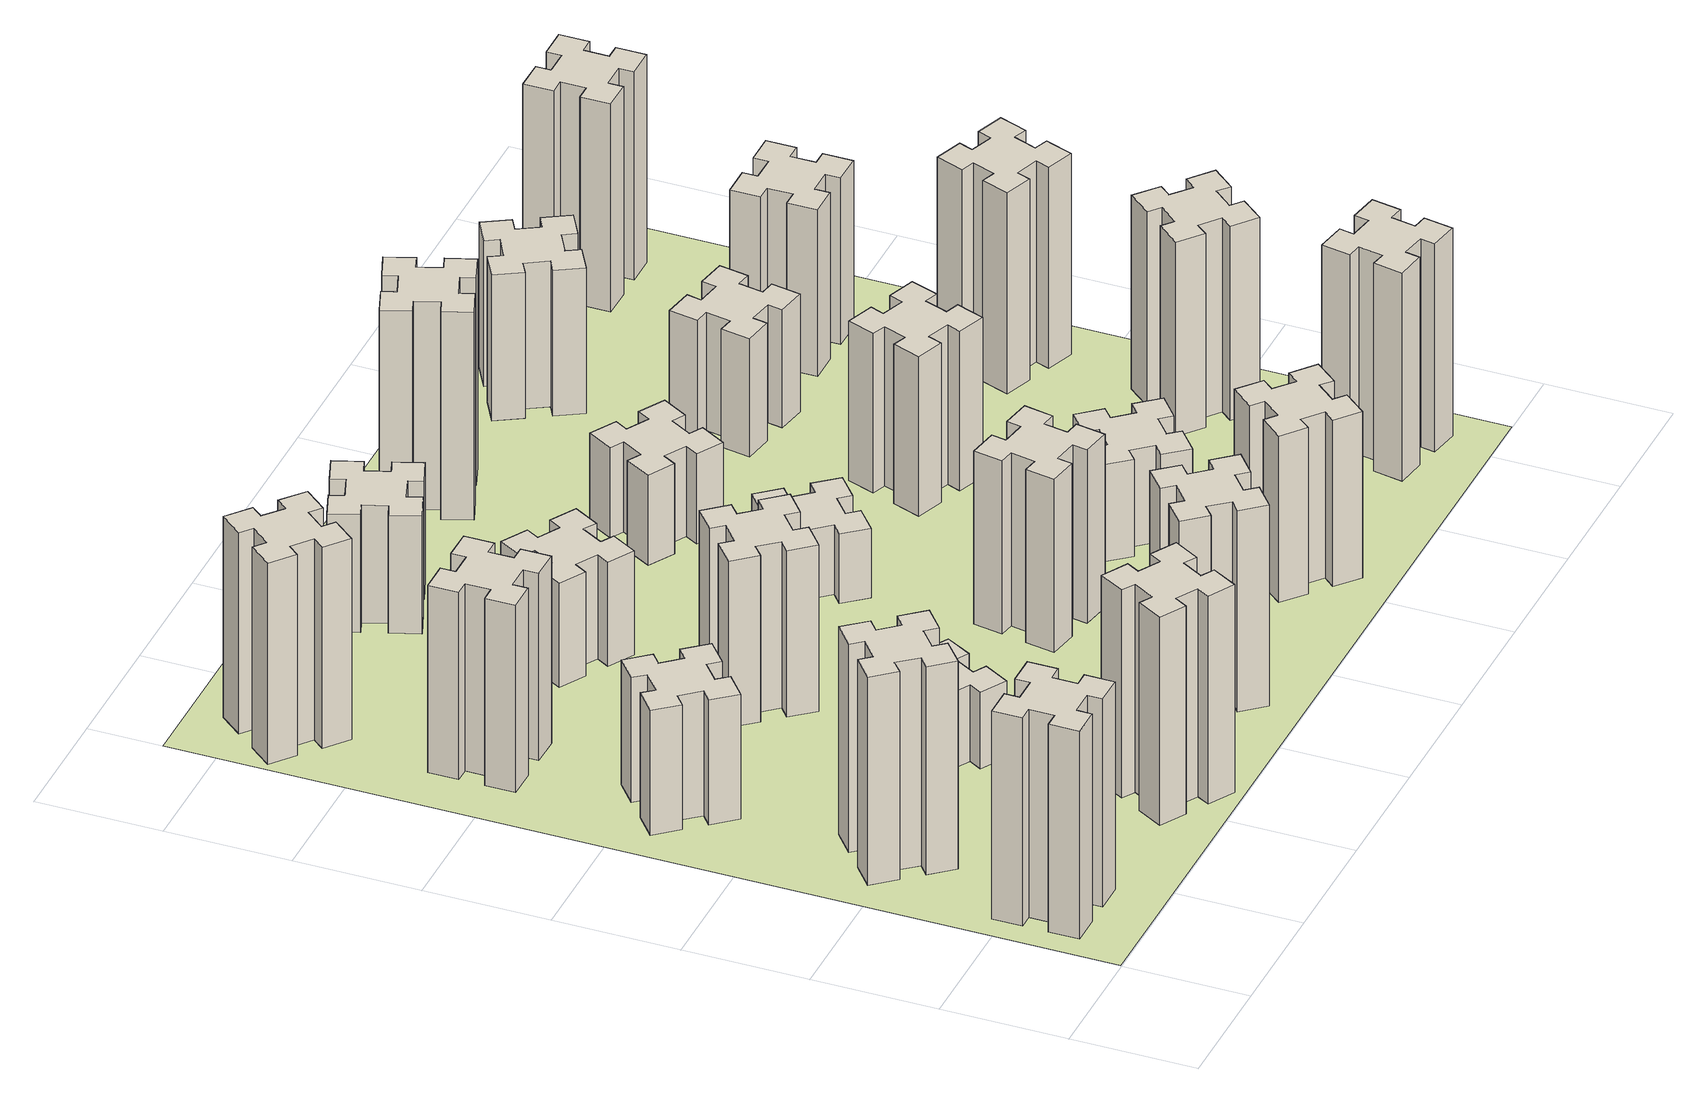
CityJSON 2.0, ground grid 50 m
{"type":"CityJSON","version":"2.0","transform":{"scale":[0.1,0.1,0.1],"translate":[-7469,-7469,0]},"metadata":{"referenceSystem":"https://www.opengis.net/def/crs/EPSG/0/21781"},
"CityObjects":{
"building1":{"type":"Building","attributes":{"class":"1000","function":"1000","usage":"1000","yearOfConstruction":2016,"roofType":"1000","measuredHeight":90,"storeysAboveGround":30,"storeysBelowGround":0},"geometry":[{"type":"Solid","lod":"1","boundaries":[[[[0,1,2,3,4,5,6,7,8,9,10,11,12,13,14,15,16,17,18,19]],[[17,16,20,21]],[[16,15,22,20]],[[15,14,23,22]],[[14,13,24,23]],[[13,12,25,24]],[[12,11,26,25]],[[11,10,27,26]],[[10,9,28,27]],[[9,8,29,28]],[[8,7,30,29]],[[7,6,31,30]],[[6,5,32,31]],[[5,4,33,32]],[[4,3,34,33]],[[3,2,35,34]],[[2,1,36,35]],[[1,0,37,36]],[[0,19,38,37]],[[19,18,39,38]],[[18,17,21,39]],[[24,25,26,27,28,29,30,31,32,33,34,35,36,37,38,39,21,20,22,23]]]]}]},
"building2":{"type":"Building","attributes":{"class":"1000","function":"1000","usage":"1000","yearOfConstruction":2016,"roofType":"1000","measuredHeight":90,"storeysAboveGround":30,"storeysBelowGround":0},"geometry":[{"type":"Solid","lod":"1","boundaries":[[[[40,41,42,43,44,45,46,47,48,49,50,51,52,53,54,55,56,57,58,59]],[[57,56,60,61]],[[56,55,62,60]],[[55,54,63,62]],[[54,53,64,63]],[[53,52,65,64]],[[52,51,66,65]],[[51,50,67,66]],[[50,49,68,67]],[[49,48,69,68]],[[48,47,70,69]],[[47,46,71,70]],[[46,45,72,71]],[[45,44,73,72]],[[44,43,74,73]],[[43,42,75,74]],[[42,41,76,75]],[[41,40,77,76]],[[40,59,78,77]],[[59,58,79,78]],[[58,57,61,79]],[[64,65,66,67,68,69,70,71,72,73,74,75,76,77,78,79,61,60,62,63]]]]}]},
"building3":{"type":"Building","attributes":{"class":"1000","function":"1000","usage":"1000","yearOfConstruction":2016,"roofType":"1000","measuredHeight":54,"storeysAboveGround":30,"storeysBelowGround":0},"geometry":[{"type":"Solid","lod":"1","boundaries":[[[[80,81,82,83,84,85,86,87,88,89,90,91,92,93,94,95,96,97,98,99]],[[97,96,100,101]],[[96,95,102,100]],[[95,94,103,102]],[[94,93,104,103]],[[93,92,105,104]],[[92,91,106,105]],[[91,90,107,106]],[[90,89,108,107]],[[89,88,109,108]],[[88,87,110,109]],[[87,86,111,110]],[[86,85,112,111]],[[85,84,113,112]],[[84,83,114,113]],[[83,82,115,114]],[[82,81,116,115]],[[81,80,117,116]],[[80,99,118,117]],[[99,98,119,118]],[[98,97,101,119]],[[104,105,106,107,108,109,110,111,112,113,114,115,116,117,118,119,101,100,102,103]]]]}]},
"building4":{"type":"Building","attributes":{"class":"1000","function":"1000","usage":"1000","yearOfConstruction":2016,"roofType":"1000","measuredHeight":81,"storeysAboveGround":30,"storeysBelowGround":0},"geometry":[{"type":"Solid","lod":"1","boundaries":[[[[120,121,122,123,124,125,126,127,128,129,130,131,132,133,134,135,136,137,138,139]],[[137,136,140,141]],[[136,135,142,140]],[[135,134,143,142]],[[134,133,144,143]],[[133,132,145,144]],[[132,131,146,145]],[[131,130,147,146]],[[130,129,148,147]],[[129,128,149,148]],[[128,127,150,149]],[[127,126,151,150]],[[126,125,152,151]],[[125,124,153,152]],[[124,123,154,153]],[[123,122,155,154]],[[122,121,156,155]],[[121,120,157,156]],[[120,139,158,157]],[[139,138,159,158]],[[138,137,141,159]],[[144,145,146,147,148,149,150,151,152,153,154,155,156,157,158,159,141,140,142,143]]]]}]},
"building5":{"type":"Building","attributes":{"class":"1000","function":"1000","usage":"1000","yearOfConstruction":2016,"roofType":"1000","measuredHeight":90,"storeysAboveGround":30,"storeysBelowGround":0},"geometry":[{"type":"Solid","lod":"1","boundaries":[[[[160,161,162,163,164,165,166,167,168,169,170,171,172,173,174,175,176,177,178,179]],[[177,176,180,181]],[[176,175,182,180]],[[175,174,183,182]],[[174,173,184,183]],[[173,172,185,184]],[[172,171,186,185]],[[171,170,187,186]],[[170,169,188,187]],[[169,168,189,188]],[[168,167,190,189]],[[167,166,191,190]],[[166,165,192,191]],[[165,164,193,192]],[[164,163,194,193]],[[163,162,195,194]],[[162,161,196,195]],[[161,160,197,196]],[[160,179,198,197]],[[179,178,199,198]],[[178,177,181,199]],[[184,185,186,187,188,189,190,191,192,193,194,195,196,197,198,199,181,180,182,183]]]]}]},
"building6":{"type":"Building","attributes":{"class":"1000","function":"1000","usage":"1000","yearOfConstruction":2016,"roofType":"1000","measuredHeight":87,"storeysAboveGround":30,"storeysBelowGround":0},"geometry":[{"type":"Solid","lod":"1","boundaries":[[[[200,201,202,203,204,205,206,207,208,209,210,211,212,213,214,215,216,217,218,219]],[[217,216,220,221]],[[216,215,222,220]],[[215,214,223,222]],[[214,213,224,223]],[[213,212,225,224]],[[212,211,226,225]],[[211,210,227,226]],[[210,209,228,227]],[[209,208,229,228]],[[208,207,230,229]],[[207,206,231,230]],[[206,205,232,231]],[[205,204,233,232]],[[204,203,234,233]],[[203,202,235,234]],[[202,201,236,235]],[[201,200,237,236]],[[200,219,238,237]],[[219,218,239,238]],[[218,217,221,239]],[[224,225,226,227,228,229,230,231,232,233,234,235,236,237,238,239,221,220,222,223]]]]}]},
"building7":{"type":"Building","attributes":{"class":"1000","function":"1000","usage":"1000","yearOfConstruction":2016,"roofType":"1000","measuredHeight":33,"storeysAboveGround":30,"storeysBelowGround":0},"geometry":[{"type":"Solid","lod":"1","boundaries":[[[[240,241,242,243,244,245,246,247,248,249,250,251,252,253,254,255,256,257,258,259]],[[257,256,260,261]],[[256,255,262,260]],[[255,254,263,262]],[[254,253,264,263]],[[253,252,265,264]],[[252,251,266,265]],[[251,250,267,266]],[[250,249,268,267]],[[249,248,269,268]],[[248,247,270,269]],[[247,246,271,270]],[[246,245,272,271]],[[245,244,273,272]],[[244,243,274,273]],[[243,242,275,274]],[[242,241,276,275]],[[241,240,277,276]],[[240,259,278,277]],[[259,258,279,278]],[[258,257,261,279]],[[264,265,266,267,268,269,270,271,272,273,274,275,276,277,278,279,261,260,262,263]]]]}]},
"building8":{"type":"Building","attributes":{"class":"1000","function":"1000","usage":"1000","yearOfConstruction":2016,"roofType":"1000","measuredHeight":72,"storeysAboveGround":30,"storeysBelowGround":0},"geometry":[{"type":"Solid","lod":"1","boundaries":[[[[280,281,282,283,284,285,286,287,288,289,290,291,292,293,294,295,296,297,298,299]],[[297,296,300,301]],[[296,295,302,300]],[[295,294,303,302]],[[294,293,304,303]],[[293,292,305,304]],[[292,291,306,305]],[[291,290,307,306]],[[290,289,308,307]],[[289,288,309,308]],[[288,287,310,309]],[[287,286,311,310]],[[286,285,312,311]],[[285,284,313,312]],[[284,283,314,313]],[[283,282,315,314]],[[282,281,316,315]],[[281,280,317,316]],[[280,299,318,317]],[[299,298,319,318]],[[298,297,301,319]],[[304,305,306,307,308,309,310,311,312,313,314,315,316,317,318,319,301,300,302,303]]]]}]},
"building9":{"type":"Building","attributes":{"class":"1000","function":"1000","usage":"1000","yearOfConstruction":2016,"roofType":"1000","measuredHeight":87,"storeysAboveGround":30,"storeysBelowGround":0},"geometry":[{"type":"Solid","lod":"1","boundaries":[[[[320,321,322,323,324,325,326,327,328,329,330,331,332,333,334,335,336,337,338,339]],[[337,336,340,341]],[[336,335,342,340]],[[335,334,343,342]],[[334,333,344,343]],[[333,332,345,344]],[[332,331,346,345]],[[331,330,347,346]],[[330,329,348,347]],[[329,328,349,348]],[[328,327,350,349]],[[327,326,351,350]],[[326,325,352,351]],[[325,324,353,352]],[[324,323,354,353]],[[323,322,355,354]],[[322,321,356,355]],[[321,320,357,356]],[[320,339,358,357]],[[339,338,359,358]],[[338,337,341,359]],[[344,345,346,347,348,349,350,351,352,353,354,355,356,357,358,359,341,340,342,343]]]]}]},
"building10":{"type":"Building","attributes":{"class":"1000","function":"1000","usage":"1000","yearOfConstruction":2016,"roofType":"1000","measuredHeight":45,"storeysAboveGround":30,"storeysBelowGround":0},"geometry":[{"type":"Solid","lod":"1","boundaries":[[[[360,361,362,363,364,365,366,367,368,369,370,371,372,373,374,375,376,377,378,379]],[[377,376,380,381]],[[376,375,382,380]],[[375,374,383,382]],[[374,373,384,383]],[[373,372,385,384]],[[372,371,386,385]],[[371,370,387,386]],[[370,369,388,387]],[[369,368,389,388]],[[368,367,390,389]],[[367,366,391,390]],[[366,365,392,391]],[[365,364,393,392]],[[364,363,394,393]],[[363,362,395,394]],[[362,361,396,395]],[[361,360,397,396]],[[360,379,398,397]],[[379,378,399,398]],[[378,377,381,399]],[[384,385,386,387,388,389,390,391,392,393,394,395,396,397,398,399,381,380,382,383]]]]}]},
"building11":{"type":"Building","attributes":{"class":"1000","function":"1000","usage":"1000","yearOfConstruction":2016,"roofType":"1000","measuredHeight":51,"storeysAboveGround":30,"storeysBelowGround":0},"geometry":[{"type":"Solid","lod":"1","boundaries":[[[[400,401,402,403,404,405,406,407,408,409,410,411,412,413,414,415,416,417,418,419]],[[417,416,420,421]],[[416,415,422,420]],[[415,414,423,422]],[[414,413,424,423]],[[413,412,425,424]],[[412,411,426,425]],[[411,410,427,426]],[[410,409,428,427]],[[409,408,429,428]],[[408,407,430,429]],[[407,406,431,430]],[[406,405,432,431]],[[405,404,433,432]],[[404,403,434,433]],[[403,402,435,434]],[[402,401,436,435]],[[401,400,437,436]],[[400,419,438,437]],[[419,418,439,438]],[[418,417,421,439]],[[424,425,426,427,428,429,430,431,432,433,434,435,436,437,438,439,421,420,422,423]]]]}]},
"building12":{"type":"Building","attributes":{"class":"1000","function":"1000","usage":"1000","yearOfConstruction":2016,"roofType":"1000","measuredHeight":75,"storeysAboveGround":30,"storeysBelowGround":0},"geometry":[{"type":"Solid","lod":"1","boundaries":[[[[440,441,442,443,444,445,446,447,448,449,450,451,452,453,454,455,456,457,458,459]],[[457,456,460,461]],[[456,455,462,460]],[[455,454,463,462]],[[454,453,464,463]],[[453,452,465,464]],[[452,451,466,465]],[[451,450,467,466]],[[450,449,468,467]],[[449,448,469,468]],[[448,447,470,469]],[[447,446,471,470]],[[446,445,472,471]],[[445,444,473,472]],[[444,443,474,473]],[[443,442,475,474]],[[442,441,476,475]],[[441,440,477,476]],[[440,459,478,477]],[[459,458,479,478]],[[458,457,461,479]],[[464,465,466,467,468,469,470,471,472,473,474,475,476,477,478,479,461,460,462,463]]]]}]},
"building13":{"type":"Building","attributes":{"class":"1000","function":"1000","usage":"1000","yearOfConstruction":2016,"roofType":"1000","measuredHeight":30,"storeysAboveGround":30,"storeysBelowGround":0},"geometry":[{"type":"Solid","lod":"1","boundaries":[[[[480,481,482,483,484,485,486,487,488,489,490,491,492,493,494,495,496,497,498,499]],[[497,496,500,501]],[[496,495,502,500]],[[495,494,503,502]],[[494,493,504,503]],[[493,492,505,504]],[[492,491,506,505]],[[491,490,507,506]],[[490,489,508,507]],[[489,488,509,508]],[[488,487,510,509]],[[487,486,511,510]],[[486,485,512,511]],[[485,484,513,512]],[[484,483,514,513]],[[483,482,515,514]],[[482,481,516,515]],[[481,480,517,516]],[[480,499,518,517]],[[499,498,519,518]],[[498,497,501,519]],[[504,505,506,507,508,509,510,511,512,513,514,515,516,517,518,519,501,500,502,503]]]]}]},
"building14":{"type":"Building","attributes":{"class":"1000","function":"1000","usage":"1000","yearOfConstruction":2016,"roofType":"1000","measuredHeight":72,"storeysAboveGround":30,"storeysBelowGround":0},"geometry":[{"type":"Solid","lod":"1","boundaries":[[[[520,521,522,523,524,525,526,527,528,529,530,531,532,533,534,535,536,537,538,539]],[[537,536,540,541]],[[536,535,542,540]],[[535,534,543,542]],[[534,533,544,543]],[[533,532,545,544]],[[532,531,546,545]],[[531,530,547,546]],[[530,529,548,547]],[[529,528,549,548]],[[528,527,550,549]],[[527,526,551,550]],[[526,525,552,551]],[[525,524,553,552]],[[524,523,554,553]],[[523,522,555,554]],[[522,521,556,555]],[[521,520,557,556]],[[520,539,558,557]],[[539,538,559,558]],[[538,537,541,559]],[[544,545,546,547,548,549,550,551,552,553,554,555,556,557,558,559,541,540,542,543]]]]}]},
"building15":{"type":"Building","attributes":{"class":"1000","function":"1000","usage":"1000","yearOfConstruction":2016,"roofType":"1000","measuredHeight":39,"storeysAboveGround":30,"storeysBelowGround":0},"geometry":[{"type":"Solid","lod":"1","boundaries":[[[[560,561,562,563,564,565,566,567,568,569,570,571,572,573,574,575,576,577,578,579]],[[577,576,580,581]],[[576,575,582,580]],[[575,574,583,582]],[[574,573,584,583]],[[573,572,585,584]],[[572,571,586,585]],[[571,570,587,586]],[[570,569,588,587]],[[569,568,589,588]],[[568,567,590,589]],[[567,566,591,590]],[[566,565,592,591]],[[565,564,593,592]],[[564,563,594,593]],[[563,562,595,594]],[[562,561,596,595]],[[561,560,597,596]],[[560,579,598,597]],[[579,578,599,598]],[[578,577,581,599]],[[584,585,586,587,588,589,590,591,592,593,594,595,596,597,598,599,581,580,582,583]]]]}]},
"building16":{"type":"Building","attributes":{"class":"1000","function":"1000","usage":"1000","yearOfConstruction":2016,"roofType":"1000","measuredHeight":90,"storeysAboveGround":30,"storeysBelowGround":0},"geometry":[{"type":"Solid","lod":"1","boundaries":[[[[600,601,602,603,604,605,606,607,608,609,610,611,612,613,614,615,616,617,618,619]],[[617,616,620,621]],[[616,615,622,620]],[[615,614,623,622]],[[614,613,624,623]],[[613,612,625,624]],[[612,611,626,625]],[[611,610,627,626]],[[610,609,628,627]],[[609,608,629,628]],[[608,607,630,629]],[[607,606,631,630]],[[606,605,632,631]],[[605,604,633,632]],[[604,603,634,633]],[[603,602,635,634]],[[602,601,636,635]],[[601,600,637,636]],[[600,619,638,637]],[[619,618,639,638]],[[618,617,621,639]],[[624,625,626,627,628,629,630,631,632,633,634,635,636,637,638,639,621,620,622,623]]]]}]},
"building17":{"type":"Building","attributes":{"class":"1000","function":"1000","usage":"1000","yearOfConstruction":2016,"roofType":"1000","measuredHeight":42,"storeysAboveGround":30,"storeysBelowGround":0},"geometry":[{"type":"Solid","lod":"1","boundaries":[[[[640,641,642,643,644,645,646,647,648,649,650,651,652,653,654,655,656,657,658,659]],[[657,656,660,661]],[[656,655,662,660]],[[655,654,663,662]],[[654,653,664,663]],[[653,652,665,664]],[[652,651,666,665]],[[651,650,667,666]],[[650,649,668,667]],[[649,648,669,668]],[[648,647,670,669]],[[647,646,671,670]],[[646,645,672,671]],[[645,644,673,672]],[[644,643,674,673]],[[643,642,675,674]],[[642,641,676,675]],[[641,640,677,676]],[[640,659,678,677]],[[659,658,679,678]],[[658,657,661,679]],[[664,665,666,667,668,669,670,671,672,673,674,675,676,677,678,679,661,660,662,663]]]]}]},
"building18":{"type":"Building","attributes":{"class":"1000","function":"1000","usage":"1000","yearOfConstruction":2016,"roofType":"1000","measuredHeight":69,"storeysAboveGround":30,"storeysBelowGround":0},"geometry":[{"type":"Solid","lod":"1","boundaries":[[[[680,681,682,683,684,685,686,687,688,689,690,691,692,693,694,695,696,697,698,699]],[[697,696,700,701]],[[696,695,702,700]],[[695,694,703,702]],[[694,693,704,703]],[[693,692,705,704]],[[692,691,706,705]],[[691,690,707,706]],[[690,689,708,707]],[[689,688,709,708]],[[688,687,710,709]],[[687,686,711,710]],[[686,685,712,711]],[[685,684,713,712]],[[684,683,714,713]],[[683,682,715,714]],[[682,681,716,715]],[[681,680,717,716]],[[680,699,718,717]],[[699,698,719,718]],[[698,697,701,719]],[[704,705,706,707,708,709,710,711,712,713,714,715,716,717,718,719,701,700,702,703]]]]}]},
"building19":{"type":"Building","attributes":{"class":"1000","function":"1000","usage":"1000","yearOfConstruction":2016,"roofType":"1000","measuredHeight":51,"storeysAboveGround":30,"storeysBelowGround":0},"geometry":[{"type":"Solid","lod":"1","boundaries":[[[[720,721,722,723,724,725,726,727,728,729,730,731,732,733,734,735,736,737,738,739]],[[737,736,740,741]],[[736,735,742,740]],[[735,734,743,742]],[[734,733,744,743]],[[733,732,745,744]],[[732,731,746,745]],[[731,730,747,746]],[[730,729,748,747]],[[729,728,749,748]],[[728,727,750,749]],[[727,726,751,750]],[[726,725,752,751]],[[725,724,753,752]],[[724,723,754,753]],[[723,722,755,754]],[[722,721,756,755]],[[721,720,757,756]],[[720,739,758,757]],[[739,738,759,758]],[[738,737,741,759]],[[744,745,746,747,748,749,750,751,752,753,754,755,756,757,758,759,741,740,742,743]]]]}]},
"building20":{"type":"Building","attributes":{"class":"1000","function":"1000","usage":"1000","yearOfConstruction":2016,"roofType":"1000","measuredHeight":90,"storeysAboveGround":30,"storeysBelowGround":0},"geometry":[{"type":"Solid","lod":"1","boundaries":[[[[760,761,762,763,764,765,766,767,768,769,770,771,772,773,774,775,776,777,778,779]],[[777,776,780,781]],[[776,775,782,780]],[[775,774,783,782]],[[774,773,784,783]],[[773,772,785,784]],[[772,771,786,785]],[[771,770,787,786]],[[770,769,788,787]],[[769,768,789,788]],[[768,767,790,789]],[[767,766,791,790]],[[766,765,792,791]],[[765,764,793,792]],[[764,763,794,793]],[[763,762,795,794]],[[762,761,796,795]],[[761,760,797,796]],[[760,779,798,797]],[[779,778,799,798]],[[778,777,781,799]],[[784,785,786,787,788,789,790,791,792,793,794,795,796,797,798,799,781,780,782,783]]]]}]},
"building21":{"type":"Building","attributes":{"class":"1000","function":"1000","usage":"1000","yearOfConstruction":2016,"roofType":"1000","measuredHeight":63,"storeysAboveGround":30,"storeysBelowGround":0},"geometry":[{"type":"Solid","lod":"1","boundaries":[[[[800,801,802,803,804,805,806,807,808,809,810,811,812,813,814,815,816,817,818,819]],[[817,816,820,821]],[[816,815,822,820]],[[815,814,823,822]],[[814,813,824,823]],[[813,812,825,824]],[[812,811,826,825]],[[811,810,827,826]],[[810,809,828,827]],[[809,808,829,828]],[[808,807,830,829]],[[807,806,831,830]],[[806,805,832,831]],[[805,804,833,832]],[[804,803,834,833]],[[803,802,835,834]],[[802,801,836,835]],[[801,800,837,836]],[[800,819,838,837]],[[819,818,839,838]],[[818,817,821,839]],[[824,825,826,827,828,829,830,831,832,833,834,835,836,837,838,839,821,820,822,823]]]]}]},
"building22":{"type":"Building","attributes":{"class":"1000","function":"1000","usage":"1000","yearOfConstruction":2016,"roofType":"1000","measuredHeight":84,"storeysAboveGround":30,"storeysBelowGround":0},"geometry":[{"type":"Solid","lod":"1","boundaries":[[[[840,841,842,843,844,845,846,847,848,849,850,851,852,853,854,855,856,857,858,859]],[[857,856,860,861]],[[856,855,862,860]],[[855,854,863,862]],[[854,853,864,863]],[[853,852,865,864]],[[852,851,866,865]],[[851,850,867,866]],[[850,849,868,867]],[[849,848,869,868]],[[848,847,870,869]],[[847,846,871,870]],[[846,845,872,871]],[[845,844,873,872]],[[844,843,874,873]],[[843,842,875,874]],[[842,841,876,875]],[[841,840,877,876]],[[840,859,878,877]],[[859,858,879,878]],[[858,857,861,879]],[[864,865,866,867,868,869,870,871,872,873,874,875,876,877,878,879,861,860,862,863]]]]}]},
"building23":{"type":"Building","attributes":{"class":"1000","function":"1000","usage":"1000","yearOfConstruction":2016,"roofType":"1000","measuredHeight":87,"storeysAboveGround":30,"storeysBelowGround":0},"geometry":[{"type":"Solid","lod":"1","boundaries":[[[[880,881,882,883,884,885,886,887,888,889,890,891,892,893,894,895,896,897,898,899]],[[897,896,900,901]],[[896,895,902,900]],[[895,894,903,902]],[[894,893,904,903]],[[893,892,905,904]],[[892,891,906,905]],[[891,890,907,906]],[[890,889,908,907]],[[889,888,909,908]],[[888,887,910,909]],[[887,886,911,910]],[[886,885,912,911]],[[885,884,913,912]],[[884,883,914,913]],[[883,882,915,914]],[[882,881,916,915]],[[881,880,917,916]],[[880,899,918,917]],[[899,898,919,918]],[[898,897,901,919]],[[904,905,906,907,908,909,910,911,912,913,914,915,916,917,918,919,901,900,902,903]]]]}]},
"building24":{"type":"Building","attributes":{"class":"1000","function":"1000","usage":"1000","yearOfConstruction":2016,"roofType":"1000","measuredHeight":72,"storeysAboveGround":30,"storeysBelowGround":0},"geometry":[{"type":"Solid","lod":"1","boundaries":[[[[920,921,922,923,924,925,926,927,928,929,930,931,932,933,934,935,936,937,938,939]],[[937,936,940,941]],[[936,935,942,940]],[[935,934,943,942]],[[934,933,944,943]],[[933,932,945,944]],[[932,931,946,945]],[[931,930,947,946]],[[930,929,948,947]],[[929,928,949,948]],[[928,927,950,949]],[[927,926,951,950]],[[926,925,952,951]],[[925,924,953,952]],[[924,923,954,953]],[[923,922,955,954]],[[922,921,956,955]],[[921,920,957,956]],[[920,939,958,957]],[[939,938,959,958]],[[938,937,941,959]],[[944,945,946,947,948,949,950,951,952,953,954,955,956,957,958,959,941,940,942,943]]]]}]},
"building25":{"type":"Building","attributes":{"class":"1000","function":"1000","usage":"1000","yearOfConstruction":2016,"roofType":"1000","measuredHeight":90,"storeysAboveGround":30,"storeysBelowGround":0},"geometry":[{"type":"Solid","lod":"1","boundaries":[[[[960,961,962,963,964,965,966,967,968,969,970,971,972,973,974,975,976,977,978,979]],[[977,976,980,981]],[[976,975,982,980]],[[975,974,983,982]],[[974,973,984,983]],[[973,972,985,984]],[[972,971,986,985]],[[971,970,987,986]],[[970,969,988,987]],[[969,968,989,988]],[[968,967,990,989]],[[967,966,991,990]],[[966,965,992,991]],[[965,964,993,992]],[[964,963,994,993]],[[963,962,995,994]],[[962,961,996,995]],[[961,960,997,996]],[[960,979,998,997]],[[979,978,999,998]],[[978,977,981,999]],[[984,985,986,987,988,989,990,991,992,993,994,995,996,997,998,999,981,980,982,983]]]]}]},
"landuse1":{"type":"LandUse","attributes":{"name":"plot1","function":"1010"},"geometry":[{"type":"MultiSurface","lod":"1","boundaries":[[[1000,1001,1002,1003]]]}]}
},
"vertices":[
[165,425,0],[165,325,0],[105,325,0],[105,205,0],[225,205,0],[225,265,0],[325,265,0],[325,205,0],[445,205,0],[445,325,0],[385,325,0],[385,425,0],[445,425,0],[445,545,0],[325,545,0],[325,485,0],[225,485,0],[225,545,0],[105,545,0],[105,425,0],[225,485,900],[225,545,900],[325,485,900],[325,545,900],[445,545,900],[445,425,900],[385,425,900],[385,325,900],[445,325,900],[445,205,900],[325,205,900],[325,265,900],[225,265,900],[225,205,900],[105,205,900],[105,325,900],[165,325,900],[165,425,900],[105,425,900],[105,545,900],
[492,1048,0],[427,1124,0],[473,1163,0],[396,1255,0],[304,1178,0],[343,1132,0],[266,1067,0],[228,1113,0],[136,1036,0],[213,944,0],[259,983,0],[323,906,0],[277,868,0],[354,776,0],[446,853,0],[408,899,0],[484,963,0],[523,917,0],[615,994,0],[538,1086,0],[484,963,900],[523,917,900],[408,899,900],[446,853,900],[354,776,900],[277,868,900],[323,906,900],[259,983,900],[213,944,900],[136,1036,900],[228,1113,900],[266,1067,900],[343,1132,900],[304,1178,900],[396,1255,900],[473,1163,900],[427,1124,900],[492,1048,900],[538,1086,900],[615,994,900],
[492,1888,0],[427,1964,0],[473,2003,0],[396,2095,0],[304,2018,0],[343,1972,0],[266,1907,0],[228,1953,0],[136,1876,0],[213,1784,0],[259,1823,0],[323,1746,0],[277,1708,0],[354,1616,0],[446,1693,0],[408,1739,0],[484,1803,0],[523,1757,0],[615,1834,0],[538,1926,0],[484,1803,540],[523,1757,540],[408,1739,540],[446,1693,540],[354,1616,540],[277,1708,540],[323,1746,540],[259,1823,540],[213,1784,540],[136,1876,540],[228,1953,540],[266,1907,540],[343,1972,540],[304,2018,540],[396,2095,540],[473,2003,540],[427,1964,540],[492,1888,540],[538,1926,540],[615,1834,540],
[485,2545,0],[485,2645,0],[545,2645,0],[545,2765,0],[425,2765,0],[425,2705,0],[325,2705,0],[325,2765,0],[205,2765,0],[205,2645,0],[265,2645,0],[265,2545,0],[205,2545,0],[205,2425,0],[325,2425,0],[325,2485,0],[425,2485,0],[425,2425,0],[545,2425,0],[545,2545,0],[425,2485,810],[425,2425,810],[325,2485,810],[325,2425,810],[205,2425,810],[205,2545,810],[265,2545,810],[265,2645,810],[205,2645,810],[205,2765,810],[325,2765,810],[325,2705,810],[425,2705,810],[425,2765,810],[545,2765,810],[545,2645,810],[485,2645,810],[485,2545,810],[545,2545,810],[545,2425,810],
[1214,346,0],[1127,396,0],[1157,448,0],[1053,508,0],[993,404,0],[1045,374,0],[995,287,0],[943,317,0],[883,213,0],[987,153,0],[1017,205,0],[1104,155,0],[1074,103,0],[1178,43,0],[1238,147,0],[1186,177,0],[1236,264,0],[1288,234,0],[1348,338,0],[1244,398,0],[1236,264,900],[1288,234,900],[1186,177,900],[1238,147,900],[1178,43,900],[1074,103,900],[1104,155,900],[1017,205,900],[987,153,900],[883,213,900],[943,317,900],[995,287,900],[1045,374,900],[993,404,900],[1053,508,900],[1157,448,900],[1127,396,900],[1214,346,900],[1244,398,900],[1348,338,900],
[384,3387,0],[308,3452,0],[346,3498,0],[254,3575,0],[177,3483,0],[223,3444,0],[159,3368,0],[113,3406,0],[36,3314,0],[128,3237,0],[166,3283,0],[243,3219,0],[204,3173,0],[296,3096,0],[373,3188,0],[327,3226,0],[392,3303,0],[438,3264,0],[515,3356,0],[423,3433,0],[392,3303,870],[438,3264,870],[327,3226,870],[373,3188,870],[296,3096,870],[204,3173,870],[243,3219,870],[166,3283,870],[128,3237,870],[36,3314,870],[113,3406,870],[159,3368,870],[223,3444,870],[177,3483,870],[254,3575,870],[346,3498,870],[308,3452,870],[384,3387,870],[423,3433,870],[515,3356,870],
[1086,1017,0],[1136,1104,0],[1188,1074,0],[1248,1178,0],[1144,1238,0],[1114,1186,0],[1027,1236,0],[1057,1288,0],[953,1348,0],[893,1244,0],[945,1214,0],[895,1127,0],[843,1157,0],[783,1053,0],[887,993,0],[917,1045,0],[1004,995,0],[974,943,0],[1078,883,0],[1138,987,0],[1004,995,330],[974,943,330],[917,1045,330],[887,993,330],[783,1053,330],[843,1157,330],[895,1127,330],[945,1214,330],[893,1244,330],[953,1348,330],[1057,1288,330],[1027,1236,330],[1114,1186,330],[1144,1238,330],[1248,1178,330],[1188,1074,330],[1136,1104,330],[1086,1017,330],[1138,987,330],[1078,883,330],
[1083,1972,0],[1006,1907,0],[968,1953,0],[876,1876,0],[953,1784,0],[999,1823,0],[1063,1746,0],[1017,1708,0],[1094,1616,0],[1186,1693,0],[1148,1739,0],[1224,1803,0],[1263,1757,0],[1355,1834,0],[1278,1926,0],[1232,1888,0],[1167,1964,0],[1213,2003,0],[1136,2095,0],[1044,2018,0],[1167,1964,720],[1213,2003,720],[1232,1888,720],[1278,1926,720],[1355,1834,720],[1263,1757,720],[1224,1803,720],[1148,1739,720],[1186,1693,720],[1094,1616,720],[1017,1708,720],[1063,1746,720],[999,1823,720],[953,1784,720],[876,1876,720],[968,1953,720],[1006,1907,720],[1083,1972,720],[1044,2018,720],[1136,2095,720],
[1639,343,0],[1703,266,0],[1657,228,0],[1734,136,0],[1826,213,0],[1788,259,0],[1864,323,0],[1903,277,0],[1995,354,0],[1918,446,0],[1872,408,0],[1807,484,0],[1853,523,0],[1776,615,0],[1684,538,0],[1723,492,0],[1646,427,0],[1608,473,0],[1516,396,0],[1593,304,0],[1646,427,870],[1608,473,870],[1723,492,870],[1684,538,870],[1776,615,870],[1853,523,870],[1807,484,870],[1872,408,870],[1918,446,870],[1995,354,870],[1903,277,870],[1864,323,870],[1788,259,870],[1826,213,870],[1734,136,870],[1657,228,870],[1703,266,870],[1639,343,870],[1593,304,870],[1516,396,870],
[1017,2525,0],[1104,2475,0],[1074,2423,0],[1178,2363,0],[1238,2467,0],[1186,2497,0],[1236,2584,0],[1288,2554,0],[1348,2658,0],[1244,2718,0],[1214,2666,0],[1127,2716,0],[1157,2768,0],[1053,2828,0],[993,2724,0],[1045,2694,0],[995,2607,0],[943,2637,0],[883,2533,0],[987,2473,0],[995,2607,450],[943,2637,450],[1045,2694,450],[993,2724,450],[1053,2828,450],[1157,2768,450],[1127,2716,450],[1214,2666,450],[1244,2718,450],[1348,2658,450],[1288,2554,450],[1236,2584,450],[1186,2497,450],[1238,2467,450],[1178,2363,450],[1074,2423,450],[1104,2475,450],[1017,2525,450],[987,2473,450],[883,2533,450],
[1125,3456,0],[1031,3422,0],[1010,3478,0],[897,3437,0],[939,3324,0],[995,3345,0],[1029,3251,0],[973,3230,0],[1014,3117,0],[1127,3159,0],[1106,3215,0],[1200,3249,0],[1220,3193,0],[1333,3234,0],[1292,3347,0],[1236,3326,0],[1202,3420,0],[1258,3440,0],[1217,3553,0],[1104,3512,0],[1202,3420,510],[1258,3440,510],[1236,3326,510],[1292,3347,510],[1333,3234,510],[1220,3193,510],[1200,3249,510],[1106,3215,510],[1127,3159,510],[1014,3117,510],[973,3230,510],[1029,3251,510],[995,3345,510],[939,3324,510],[897,3437,510],[1010,3478,510],[1031,3422,510],[1125,3456,510],[1104,3512,510],[1217,3553,510],
[2055,1047,0],[2072,1145,0],[2131,1135,0],[2152,1253,0],[2034,1274,0],[2024,1215,0],[1925,1232,0],[1936,1291,0],[1817,1312,0],[1797,1194,0],[1856,1184,0],[1838,1085,0],[1779,1096,0],[1758,977,0],[1877,957,0],[1887,1016,0],[1985,998,0],[1975,939,0],[2093,918,0],[2114,1037,0],[1985,998,750],[1975,939,750],[1887,1016,750],[1877,957,750],[1758,977,750],[1779,1096,750],[1838,1085,750],[1856,1184,750],[1797,1194,750],[1817,1312,750],[1936,1291,750],[1925,1232,750],[2024,1215,750],[2034,1274,750],[2152,1253,750],[2131,1135,750],[2072,1145,750],[2055,1047,750],[2114,1037,750],[2093,918,750],
[1972,1988,0],[1907,2064,0],[1953,2103,0],[1876,2195,0],[1784,2118,0],[1823,2072,0],[1746,2007,0],[1708,2053,0],[1616,1976,0],[1693,1884,0],[1739,1923,0],[1803,1846,0],[1757,1808,0],[1834,1716,0],[1926,1793,0],[1888,1839,0],[1964,1903,0],[2003,1857,0],[2095,1934,0],[2018,2026,0],[1964,1903,300],[2003,1857,300],[1888,1839,300],[1926,1793,300],[1834,1716,300],[1757,1808,300],[1803,1846,300],[1739,1923,300],[1693,1884,300],[1616,1976,300],[1708,2053,300],[1746,2007,300],[1823,2072,300],[1784,2118,300],[1876,2195,300],[1953,2103,300],[1907,2064,300],[1972,1988,300],[2018,2026,300],[2095,1934,300],
[2486,323,0],[2563,259,0],[2524,213,0],[2616,136,0],[2693,228,0],[2647,266,0],[2712,343,0],[2758,304,0],[2835,396,0],[2743,473,0],[2704,427,0],[2628,492,0],[2666,538,0],[2574,615,0],[2497,523,0],[2543,484,0],[2479,408,0],[2433,446,0],[2356,354,0],[2448,277,0],[2479,408,720],[2433,446,720],[2543,484,720],[2497,523,720],[2574,615,720],[2666,538,720],[2628,492,720],[2704,427,720],[2743,473,720],[2835,396,720],[2758,304,720],[2712,343,720],[2647,266,720],[2693,228,720],[2616,136,720],[2524,213,720],[2563,259,720],[2486,323,720],[2448,277,720],[2356,354,720],
[2026,2497,0],[2076,2584,0],[2128,2554,0],[2188,2658,0],[2084,2718,0],[2054,2666,0],[1967,2716,0],[1997,2768,0],[1893,2828,0],[1833,2724,0],[1885,2694,0],[1835,2607,0],[1783,2637,0],[1723,2533,0],[1827,2473,0],[1857,2525,0],[1944,2475,0],[1914,2423,0],[2018,2363,0],[2078,2467,0],[1944,2475,390],[1914,2423,390],[1857,2525,390],[1827,2473,390],[1723,2533,390],[1783,2637,390],[1835,2607,390],[1885,2694,390],[1833,2724,390],[1893,2828,390],[1997,2768,390],[1967,2716,390],[2054,2666,390],[2084,2718,390],[2188,2658,390],[2128,2554,390],[2076,2584,390],[2026,2497,390],[2078,2467,390],[2018,2363,390],
[1846,3315,0],[1940,3349,0],[1960,3293,0],[2073,3334,0],[2032,3447,0],[1976,3426,0],[1942,3520,0],[1998,3540,0],[1957,3653,0],[1844,3612,0],[1865,3556,0],[1771,3522,0],[1750,3578,0],[1637,3537,0],[1679,3424,0],[1735,3445,0],[1769,3351,0],[1713,3330,0],[1754,3217,0],[1867,3259,0],[1769,3351,900],[1713,3330,900],[1735,3445,900],[1679,3424,900],[1637,3537,900],[1750,3578,900],[1771,3522,900],[1865,3556,900],[1844,3612,900],[1957,3653,900],[1998,3540,900],[1942,3520,900],[1976,3426,900],[2032,3447,900],[2073,3334,900],[1960,3293,900],[1940,3349,900],[1846,3315,900],[1867,3259,900],[1754,3217,900],
[2563,1132,0],[2486,1067,0],[2448,1113,0],[2356,1036,0],[2433,944,0],[2479,983,0],[2543,906,0],[2497,868,0],[2574,776,0],[2666,853,0],[2628,899,0],[2704,963,0],[2743,917,0],[2835,994,0],[2758,1086,0],[2712,1048,0],[2647,1124,0],[2693,1163,0],[2616,1255,0],[2524,1178,0],[2647,1124,420],[2693,1163,420],[2712,1048,420],[2758,1086,420],[2835,994,420],[2743,917,420],[2704,963,420],[2628,899,420],[2666,853,420],[2574,776,420],[2497,868,420],[2543,906,420],[2479,983,420],[2433,944,420],[2356,1036,420],[2448,1113,420],[2486,1067,420],[2563,1132,420],[2524,1178,420],[2616,1255,420],
[2682,1771,0],[2716,1865,0],[2772,1844,0],[2813,1957,0],[2700,1998,0],[2680,1942,0],[2586,1976,0],[2607,2032,0],[2494,2073,0],[2453,1960,0],[2509,1940,0],[2475,1846,0],[2419,1867,0],[2377,1754,0],[2490,1713,0],[2511,1769,0],[2605,1735,0],[2584,1679,0],[2697,1637,0],[2738,1750,0],[2605,1735,690],[2584,1679,690],[2511,1769,690],[2490,1713,690],[2377,1754,690],[2419,1867,690],[2475,1846,690],[2509,1940,690],[2453,1960,690],[2494,2073,690],[2607,2032,690],[2586,1976,690],[2680,1942,690],[2700,1998,690],[2813,1957,690],[2772,1844,690],[2716,1865,690],[2682,1771,690],[2738,1750,690],[2697,1637,690],
[2596,2664,0],[2578,2565,0],[2519,2576,0],[2498,2457,0],[2617,2437,0],[2627,2496,0],[2725,2478,0],[2715,2419,0],[2833,2398,0],[2854,2517,0],[2795,2527,0],[2812,2625,0],[2871,2615,0],[2892,2733,0],[2774,2754,0],[2764,2695,0],[2665,2712,0],[2676,2771,0],[2557,2792,0],[2537,2674,0],[2665,2712,510],[2676,2771,510],[2764,2695,510],[2774,2754,510],[2892,2733,510],[2871,2615,510],[2812,2625,510],[2795,2527,510],[2854,2517,510],[2833,2398,510],[2715,2419,510],[2725,2478,510],[2627,2496,510],[2617,2437,510],[2498,2457,510],[2519,2576,510],[2578,2565,510],[2596,2664,510],[2537,2674,510],[2557,2792,510],
[3504,475,0],[3405,492,0],[3416,551,0],[3297,572,0],[3277,454,0],[3336,444,0],[3318,345,0],[3259,356,0],[3238,237,0],[3357,217,0],[3367,276,0],[3465,258,0],[3455,199,0],[3573,178,0],[3594,297,0],[3535,307,0],[3552,405,0],[3611,395,0],[3632,513,0],[3514,534,0],[3552,405,900],[3611,395,900],[3535,307,900],[3594,297,900],[3573,178,900],[3455,199,900],[3465,258,900],[3367,276,900],[3357,217,900],[3238,237,900],[3259,356,900],[3318,345,900],[3336,444,900],[3277,454,900],[3297,572,900],[3416,551,900],[3405,492,900],[3504,475,900],[3514,534,900],[3632,513,900],
[2716,3347,0],[2666,3434,0],[2718,3464,0],[2658,3568,0],[2554,3508,0],[2584,3456,0],[2497,3406,0],[2467,3458,0],[2363,3398,0],[2423,3294,0],[2475,3324,0],[2525,3237,0],[2473,3207,0],[2533,3103,0],[2637,3163,0],[2607,3215,0],[2694,3265,0],[2724,3213,0],[2828,3273,0],[2768,3377,0],[2694,3265,630],[2724,3213,630],[2607,3215,630],[2637,3163,630],[2533,3103,630],[2473,3207,630],[2525,3237,630],[2475,3324,630],[2423,3294,630],[2363,3398,630],[2467,3458,630],[2497,3406,630],[2584,3456,630],[2554,3508,630],[2658,3568,630],[2718,3464,630],[2666,3434,630],[2716,3347,630],[2768,3377,630],[2828,3273,630],
[3487,1006,0],[3552,1083,0],[3598,1044,0],[3675,1136,0],[3583,1213,0],[3544,1167,0],[3468,1232,0],[3506,1278,0],[3414,1355,0],[3337,1263,0],[3383,1224,0],[3319,1148,0],[3273,1186,0],[3196,1094,0],[3288,1017,0],[3326,1063,0],[3403,999,0],[3364,953,0],[3456,876,0],[3533,968,0],[3403,999,840],[3364,953,840],[3326,1063,840],[3288,1017,840],[3196,1094,840],[3273,1186,840],[3319,1148,840],[3383,1224,840],[3337,1263,840],[3414,1355,840],[3506,1278,840],[3468,1232,840],[3544,1167,840],[3583,1213,840],[3675,1136,840],[3598,1044,840],[3552,1083,840],[3487,1006,840],[3533,968,840],[3456,876,840],
[3520,1942,0],[3426,1976,0],[3447,2032,0],[3334,2073,0],[3293,1960,0],[3349,1940,0],[3315,1846,0],[3259,1867,0],[3217,1754,0],[3330,1713,0],[3351,1769,0],[3445,1735,0],[3424,1679,0],[3537,1637,0],[3578,1750,0],[3522,1771,0],[3556,1865,0],[3612,1844,0],[3653,1957,0],[3540,1998,0],[3556,1865,870],[3612,1844,870],[3522,1771,870],[3578,1750,870],[3537,1637,870],[3424,1679,870],[3445,1735,870],[3351,1769,870],[3330,1713,870],[3217,1754,870],[3259,1867,870],[3315,1846,870],[3349,1940,870],[3293,1960,870],[3334,2073,870],[3447,2032,870],[3426,1976,870],[3520,1942,870],[3540,1998,870],[3653,1957,870],
[3285,2705,0],[3185,2705,0],[3185,2765,0],[3065,2765,0],[3065,2645,0],[3125,2645,0],[3125,2545,0],[3065,2545,0],[3065,2425,0],[3185,2425,0],[3185,2485,0],[3285,2485,0],[3285,2425,0],[3405,2425,0],[3405,2545,0],[3345,2545,0],[3345,2645,0],[3405,2645,0],[3405,2765,0],[3285,2765,0],[3345,2645,720],[3405,2645,720],[3345,2545,720],[3405,2545,720],[3405,2425,720],[3285,2425,720],[3285,2485,720],[3185,2485,720],[3185,2425,720],[3065,2425,720],[3065,2545,720],[3125,2545,720],[3125,2645,720],[3065,2645,720],[3065,2765,720],[3185,2765,720],[3185,2705,720],[3285,2705,720],[3285,2765,720],[3405,2765,720],
[3285,3325,0],[3385,3325,0],[3385,3265,0],[3505,3265,0],[3505,3385,0],[3445,3385,0],[3445,3485,0],[3505,3485,0],[3505,3605,0],[3385,3605,0],[3385,3545,0],[3285,3545,0],[3285,3605,0],[3165,3605,0],[3165,3485,0],[3225,3485,0],[3225,3385,0],[3165,3385,0],[3165,3265,0],[3285,3265,0],[3225,3385,900],[3165,3385,900],[3225,3485,900],[3165,3485,900],[3165,3605,900],[3285,3605,900],[3285,3545,900],[3385,3545,900],[3385,3605,900],[3505,3605,900],[3505,3485,900],[3445,3485,900],[3445,3385,900],[3505,3385,900],[3505,3265,900],[3385,3265,900],[3385,3325,900],[3285,3325,900],[3285,3265,900],[3165,3265,900],
[5,3705,0],[3705,3705,0],[3705,5,0],[5,5,0]
]}
